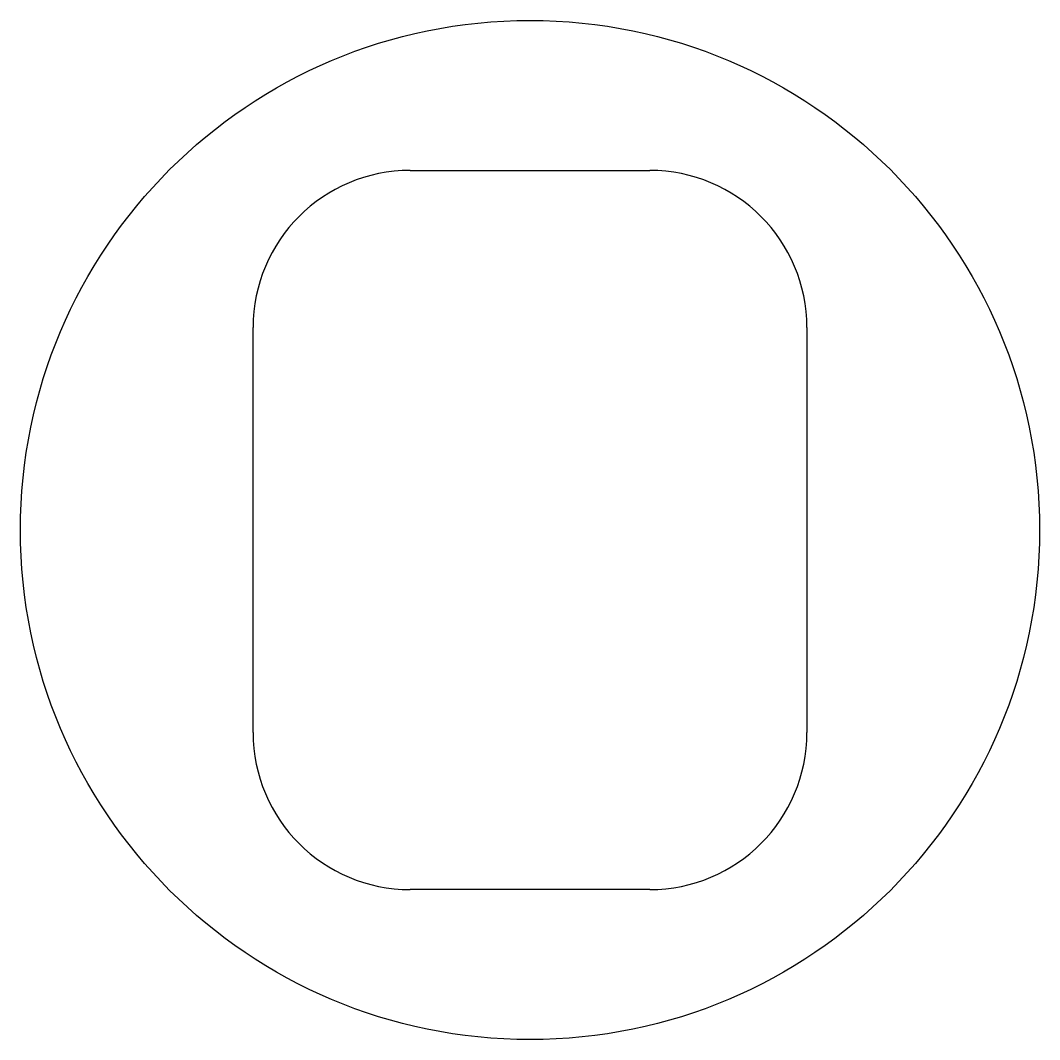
# Model space of a CAD drawing. Header units: millimetres. Extents: x -107 to 107, y -107 to 107.
import ezdxf

# ---------------------------------------------------------------- set-up
doc = ezdxf.new("R2010")
doc.units = ezdxf.units.MM

msp = doc.modelspace()

# ---------------------------------------------------------------- linework, layer by layer
for p, q in [((-25.175, 75.55), (25.175, 75.55)), ((-58.175, -42.55), (-58.175, 42.55)), ((58.175, 42.55), (58.175, -42.55)), ((25.175, -75.55), (-25.175, -75.55))]:
    msp.add_line(p, q)
msp.add_circle((0, 0), 107.075)
for centre, start, end in [((-25.175, 42.55), 90, 180), ((25.175, 42.55), 0, 90), ((-25.175, -42.55), 180, 270), ((25.175, -42.55), -90, 0)]:
    msp.add_arc(centre, 33, start, end)

doc.saveas('drawing.dxf')
